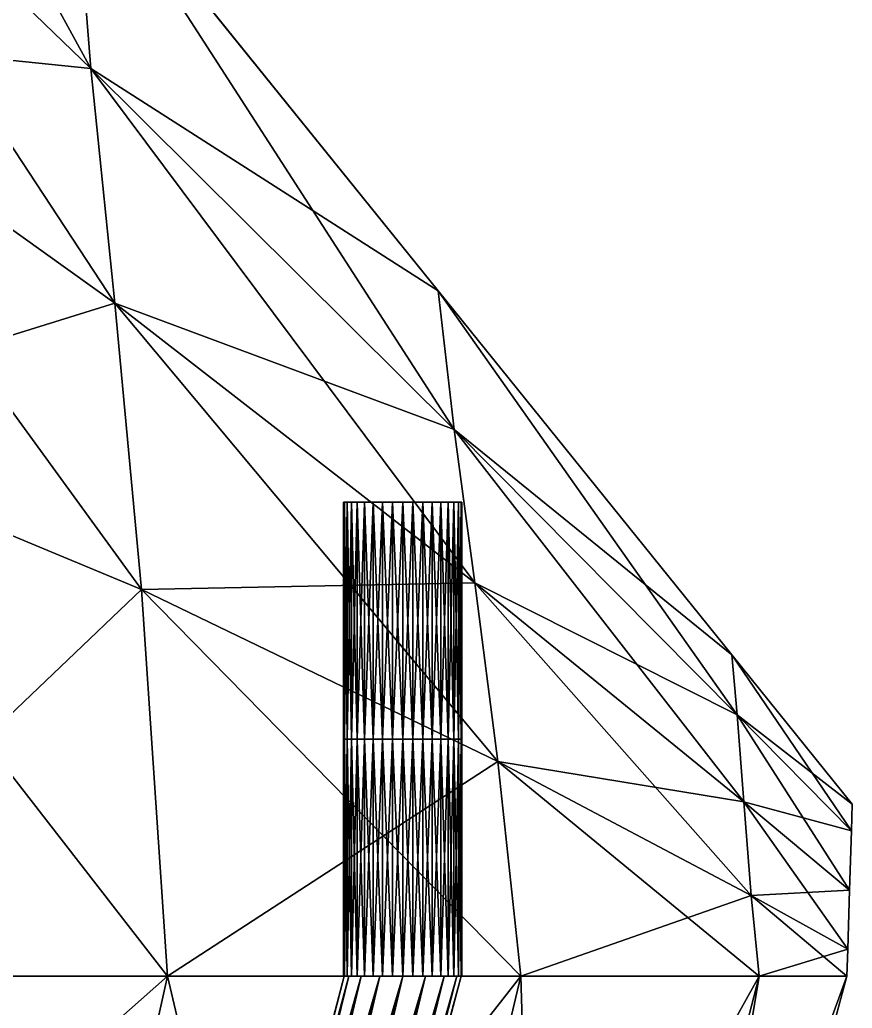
# Model space of a CAD drawing. Header units: metres. Extents: x -1.08 to 1.08, y -0.87 to 1.76.
# Drawn here: x 0.6957 to 0.9768, y -0.0609 to 0.2729 of the extents above; entities that cross this region are included whole.
import ezdxf

# ---------------------------------------------------------------- set-up
doc = ezdxf.new("R2010")
doc.units = ezdxf.units.M

msp = doc.modelspace()

# ---------------------------------------------------------------- linework, layer by layer
at = {"layer": 'Body'}
for points in [[(0.71971, 0.25638, -0.19211), (0.6, 0.475, -0.2), (0.6, 0.37188, -0.2)], [(0.71971, 0.25638, -0.19211), (0.71351, 0.33432, -0.19211), (0.6, 0.475, -0.2)], [(0.83696, 0.18134, -0.02938), (0.6, 0.475, -0.1), (0.83696, 0.18134, -0.17063)], [(0.6, 0.475, -0.05234), (0.83696, 0.18134, -0.02938), (0.71351, 0.33432, -0.00789)], [(0.6, 0.475, -0.05234), (0.6, 0.475, -0.1), (0.83696, 0.18134, -0.02938)], [(0.6, 0.475, -0.1), (0.6, 0.475, -0.14766), (0.83696, 0.18134, -0.17063)], [(0.6, 0.475, -0.14766), (0.71351, 0.33432, -0.19211), (0.83696, 0.18134, -0.17063)], [(0.72781, 0.17718, -0.19211), (0.6, 0.37188, -0.2), (0.6, 0.26875, -0.2)], [(0.72781, 0.17718, -0.19211), (0.71971, 0.25638, -0.19211), (0.6, 0.37188, -0.2)], [(0.6, 0.26875, 0), (0.6, 0.37188, 0), (0.71971, 0.25638, -0.00789)], [(0.6, 0.37188, 0), (0.71351, 0.33432, -0.00789), (0.71971, 0.25638, -0.00789)], [(0.84237, 0.13456, -0.17063), (0.71351, 0.33432, -0.19211), (0.71971, 0.25638, -0.19211)], [(0.84237, 0.13456, -0.17063), (0.83696, 0.18134, -0.17063), (0.71351, 0.33432, -0.19211)], [(0.71971, 0.25638, -0.00789), (0.71351, 0.33432, -0.00789), (0.83696, 0.18134, -0.02938)], [(0.73678, 0.08048, -0.19211), (0.6, 0.26875, -0.2), (0.6, 0.1375, -0.2)], [(0.73678, 0.08048, -0.19211), (0.72781, 0.17718, -0.19211), (0.6, 0.26875, -0.2)], [(0.6, 0.1375, 0), (0.6, 0.26875, 0), (0.72781, 0.17718, -0.00789)], [(0.6, 0.26875, 0), (0.71971, 0.25638, -0.00789), (0.72781, 0.17718, -0.00789)], [(0.84935, 0.08273, -0.17063), (0.71971, 0.25638, -0.19211), (0.72781, 0.17718, -0.19211)], [(0.84935, 0.08273, -0.17063), (0.84237, 0.13456, -0.17063), (0.71971, 0.25638, -0.19211)], [(0.72781, 0.17718, -0.00789), (0.71971, 0.25638, -0.00789), (0.84237, 0.13456, -0.02938)], [(0.71971, 0.25638, -0.00789), (0.83696, 0.18134, -0.02938), (0.84237, 0.13456, -0.02938)], [(0.93797, 0.03817, -0.13883), (0.83696, 0.18134, -0.17063), (0.84237, 0.13456, -0.17063)], [(0.93797, 0.03817, -0.13883), (0.93612, 0.05844, -0.13883), (0.83696, 0.18134, -0.17063)], [(0.84237, 0.13456, -0.02938), (0.83696, 0.18134, -0.02938), (0.93612, 0.05844, -0.06117)], [(0.83696, 0.18134, -0.02938), (0.83696, 0.18134, -0.17063), (0.93612, 0.05844, -0.06117)], [(0.83696, 0.18134, -0.17063), (0.93612, 0.05844, -0.13883), (0.93612, 0.05844, -0.06117)], [(0.6, 0.1375, 0), (0.72781, 0.17718, -0.00789), (0.73678, 0.08048, -0.00789)], [(0.8571, 0.02238, -0.17063), (0.72781, 0.17718, -0.19211), (0.73678, 0.08048, -0.19211)], [(0.8571, 0.02238, -0.17063), (0.84935, 0.08273, -0.17063), (0.72781, 0.17718, -0.19211)], [(0.73678, 0.08048, -0.00789), (0.72781, 0.17718, -0.00789), (0.84935, 0.08273, -0.02938)], [(0.72781, 0.17718, -0.00789), (0.84237, 0.13456, -0.02938), (0.84935, 0.08273, -0.02938)], [(0.74561, -0.05, -0.19211), (0.6, 0.1375, -0.2), (0.6, -0.05, -0.2)], [(0.74561, -0.05, -0.19211), (0.73678, 0.08048, -0.19211), (0.6, 0.1375, -0.2)], [(0.6, -0.05, 0), (0.6, 0.1375, 0), (0.73678, 0.08048, -0.00789)], [(0.94018, 0.00886, -0.13883), (0.84237, 0.13456, -0.17063), (0.84935, 0.08273, -0.17063)], [(0.94018, 0.00886, -0.13883), (0.93797, 0.03817, -0.13883), (0.84237, 0.13456, -0.17063)], [(0.84935, 0.08273, -0.02938), (0.84237, 0.13456, -0.02938), (0.93797, 0.03817, -0.06117)], [(0.84237, 0.13456, -0.02938), (0.93612, 0.05844, -0.06117), (0.93797, 0.03817, -0.06117)], [(0.6, -0.05, 0), (0.73678, 0.08048, -0.00789), (0.74561, -0.05, -0.00789)], [(0.73678, 0.08048, -0.00789), (0.84935, 0.08273, -0.02938), (0.8571, 0.02238, -0.02938)], [(0.86484, -0.05, -0.17063), (0.73678, 0.08048, -0.19211), (0.74561, -0.05, -0.19211)], [(0.86484, -0.05, -0.17063), (0.8571, 0.02238, -0.17063), (0.73678, 0.08048, -0.19211)], [(0.74561, -0.05, -0.00789), (0.73678, 0.08048, -0.00789), (0.8571, 0.02238, -0.02938)], [(0.94269, -0.02276, -0.13883), (0.84935, 0.08273, -0.17063), (0.8571, 0.02238, -0.17063)], [(0.94269, -0.02276, -0.13883), (0.94018, 0.00886, -0.13883), (0.84935, 0.08273, -0.17063)], [(0.8571, 0.02238, -0.02938), (0.84935, 0.08273, -0.02938), (0.94018, 0.00886, -0.06117)], [(0.84935, 0.08273, -0.02938), (0.93797, 0.03817, -0.06117), (0.94018, 0.00886, -0.06117)], [(0.9765, -0.00102, -0.1), (0.93612, 0.05844, -0.13883), (0.93797, 0.03817, -0.13883)], [(0.9765, -0.00102, -0.1), (0.97678, 0.00806, -0.1), (0.93612, 0.05844, -0.13883)], [(0.93797, 0.03817, -0.06117), (0.93612, 0.05844, -0.06117), (0.97678, 0.00806, -0.1)], [(0.97678, 0.00806, -0.1), (0.93612, 0.05844, -0.06117), (0.93612, 0.05844, -0.13883)], [(0.97589, -0.02097, -0.1), (0.93797, 0.03817, -0.13883), (0.94018, 0.00886, -0.13883)], [(0.97589, -0.02097, -0.1), (0.9765, -0.00102, -0.1), (0.93797, 0.03817, -0.13883)], [(0.94018, 0.00886, -0.06117), (0.93797, 0.03817, -0.06117), (0.9765, -0.00102, -0.1)], [(0.93797, 0.03817, -0.06117), (0.97678, 0.00806, -0.1), (0.9765, -0.00102, -0.1)], [(0.74561, -0.05, -0.00789), (0.8571, 0.02238, -0.02938), (0.86484, -0.05, -0.02938)], [(0.94541, -0.05, -0.13883), (0.8571, 0.02238, -0.17063), (0.86484, -0.05, -0.17063)], [(0.94541, -0.05, -0.13883), (0.94269, -0.02276, -0.13883), (0.8571, 0.02238, -0.17063)], [(0.86484, -0.05, -0.02938), (0.8571, 0.02238, -0.02938), (0.94269, -0.02276, -0.06117)], [(0.8571, 0.02238, -0.02938), (0.94018, 0.00886, -0.06117), (0.94269, -0.02276, -0.06117)], [(0.97528, -0.04093, -0.1), (0.94018, 0.00886, -0.13883), (0.94269, -0.02276, -0.13883)], [(0.97528, -0.04093, -0.1), (0.97589, -0.02097, -0.1), (0.94018, 0.00886, -0.13883)], [(0.94269, -0.02276, -0.06117), (0.94018, 0.00886, -0.06117), (0.97589, -0.02097, -0.1)], [(0.94018, 0.00886, -0.06117), (0.9765, -0.00102, -0.1), (0.97589, -0.02097, -0.1)], [(0.86484, -0.05, -0.02938), (0.94269, -0.02276, -0.06117), (0.94541, -0.05, -0.06117)], [(0.94269, -0.02276, -0.06117), (0.97589, -0.02097, -0.1), (0.97528, -0.04093, -0.1)], [(0.975, -0.05, -0.1), (0.94269, -0.02276, -0.13883), (0.94541, -0.05, -0.13883)], [(0.975, -0.05, -0.1), (0.97528, -0.04093, -0.1), (0.94269, -0.02276, -0.13883)], [(0.94541, -0.05, -0.06117), (0.94269, -0.02276, -0.06117), (0.97528, -0.04093, -0.1)], [(0.94541, -0.05, -0.06117), (0.97528, -0.04093, -0.1), (0.975, -0.05, -0.1)], [(0.69828, -0.26285, -0.19211), (0.6, -0.05, -0.2), (0.55898, -0.21523, -0.2)], [(0.55898, -0.21523, 0), (0.74561, -0.05, -0.00789), (0.69828, -0.26285, -0.00789)], [(0.55898, -0.21523, 0), (0.6, -0.05, 0), (0.74561, -0.05, -0.00789)], [(0.69828, -0.26285, -0.19211), (0.74561, -0.05, -0.19211), (0.6, -0.05, -0.2)], [(0.80494, -0.30238, -0.17063), (0.74561, -0.05, -0.19211), (0.69828, -0.26285, -0.19211)], [(0.69828, -0.26285, -0.00789), (0.86484, -0.05, -0.02938), (0.80494, -0.30238, -0.02938)], [(0.69828, -0.26285, -0.00789), (0.74561, -0.05, -0.00789), (0.86484, -0.05, -0.02938)], [(0.80494, -0.30238, -0.17063), (0.86484, -0.05, -0.17063), (0.74561, -0.05, -0.19211)], [(0.8732, -0.32937, -0.13883), (0.86484, -0.05, -0.17063), (0.80494, -0.30238, -0.17063)], [(0.80494, -0.30238, -0.02938), (0.94541, -0.05, -0.06117), (0.8732, -0.32937, -0.06117)], [(0.80494, -0.30238, -0.02938), (0.86484, -0.05, -0.02938), (0.94541, -0.05, -0.06117)], [(0.8732, -0.32937, -0.13883), (0.94541, -0.05, -0.13883), (0.86484, -0.05, -0.17063)], [(0.89723, -0.33936, -0.1), (0.94541, -0.05, -0.13883), (0.8732, -0.32937, -0.13883)], [(0.8732, -0.32937, -0.06117), (0.975, -0.05, -0.1), (0.89723, -0.33936, -0.1)], [(0.8732, -0.32937, -0.06117), (0.94541, -0.05, -0.06117), (0.975, -0.05, -0.1)], [(0.89723, -0.33936, -0.1), (0.975, -0.05, -0.1), (0.94541, -0.05, -0.13883)]]:
    msp.add_3dface(points, dxfattribs=at)
at = {"layer": 'Cylinder 2'}
for points in [[(0.805, 0.03, -0.021), (0.8053, 0.11, -0.02031), (0.8053, 0.03, -0.02031)], [(0.805, 0.03, -0.021), (0.805, 0.11, -0.021), (0.8053, 0.11, -0.02031)], [(0.805, 0.11, -0.021), (0.8053, 0.11, -0.02031), (0.8053, 0.11, -0.02031)], [(0.805, 0.11, -0.021), (0.805, 0.11, -0.021), (0.8053, 0.11, -0.02031)], [(0.805, 0.11, -0.021), (0.825, 0.11, -0.021), (0.8053, 0.11, -0.02031)], [(0.805, 0.11, -0.021), (0.825, 0.11, -0.021), (0.825, 0.11, -0.021)], [(0.8053, 0.03, -0.02169), (0.805, 0.11, -0.021), (0.805, 0.03, -0.021)], [(0.8053, 0.03, -0.02169), (0.8053, 0.11, -0.02169), (0.805, 0.11, -0.021)], [(0.8053, 0.11, -0.02169), (0.805, 0.11, -0.021), (0.805, 0.11, -0.021)], [(0.8053, 0.11, -0.02169), (0.8053, 0.11, -0.02169), (0.805, 0.11, -0.021)], [(0.8053, 0.11, -0.02169), (0.825, 0.11, -0.021), (0.805, 0.11, -0.021)], [(0.8053, 0.03, -0.02031), (0.80621, 0.11, -0.01963), (0.80621, 0.03, -0.01963)], [(0.8053, 0.03, -0.02031), (0.8053, 0.11, -0.02031), (0.80621, 0.11, -0.01963)], [(0.8053, 0.11, -0.02031), (0.80621, 0.11, -0.01963), (0.80621, 0.11, -0.01963)], [(0.8053, 0.11, -0.02031), (0.8053, 0.11, -0.02031), (0.80621, 0.11, -0.01963)], [(0.8053, 0.11, -0.02031), (0.825, 0.11, -0.021), (0.80621, 0.11, -0.01963)], [(0.8053, 0.11, -0.02031), (0.825, 0.11, -0.021), (0.825, 0.11, -0.021)], [(0.8053, 0.11, -0.02169), (0.825, 0.11, -0.021), (0.825, 0.11, -0.021)], [(0.80621, 0.03, -0.02237), (0.8053, 0.11, -0.02169), (0.8053, 0.03, -0.02169)], [(0.80621, 0.03, -0.02237), (0.80621, 0.11, -0.02237), (0.8053, 0.11, -0.02169)], [(0.80621, 0.11, -0.02237), (0.8053, 0.11, -0.02169), (0.8053, 0.11, -0.02169)], [(0.80621, 0.11, -0.02237), (0.80621, 0.11, -0.02237), (0.8053, 0.11, -0.02169)], [(0.80621, 0.11, -0.02237), (0.825, 0.11, -0.021), (0.8053, 0.11, -0.02169)], [(0.80621, 0.03, -0.01963), (0.80768, 0.11, -0.019), (0.80768, 0.03, -0.019)], [(0.80621, 0.03, -0.01963), (0.80621, 0.11, -0.01963), (0.80768, 0.11, -0.019)], [(0.80621, 0.11, -0.01963), (0.80768, 0.11, -0.019), (0.80768, 0.11, -0.019)], [(0.80621, 0.11, -0.01963), (0.80621, 0.11, -0.01963), (0.80768, 0.11, -0.019)], [(0.80621, 0.11, -0.01963), (0.825, 0.11, -0.021), (0.80768, 0.11, -0.019)], [(0.80621, 0.11, -0.01963), (0.825, 0.11, -0.021), (0.825, 0.11, -0.021)], [(0.80621, 0.11, -0.02237), (0.825, 0.11, -0.021), (0.825, 0.11, -0.021)], [(0.80768, 0.03, -0.023), (0.80621, 0.11, -0.02237), (0.80621, 0.03, -0.02237)], [(0.80768, 0.03, -0.023), (0.80768, 0.11, -0.023), (0.80621, 0.11, -0.02237)], [(0.80768, 0.11, -0.023), (0.80621, 0.11, -0.02237), (0.80621, 0.11, -0.02237)], [(0.80768, 0.11, -0.023), (0.80768, 0.11, -0.023), (0.80621, 0.11, -0.02237)], [(0.80768, 0.11, -0.023), (0.825, 0.11, -0.021), (0.80621, 0.11, -0.02237)], [(0.80768, 0.03, -0.019), (0.80968, 0.11, -0.01843), (0.80968, 0.03, -0.01843)], [(0.80768, 0.03, -0.019), (0.80768, 0.11, -0.019), (0.80968, 0.11, -0.01843)], [(0.80768, 0.11, -0.019), (0.80968, 0.11, -0.01843), (0.80968, 0.11, -0.01843)], [(0.80768, 0.11, -0.019), (0.80768, 0.11, -0.019), (0.80968, 0.11, -0.01843)], [(0.80768, 0.11, -0.019), (0.825, 0.11, -0.021), (0.80968, 0.11, -0.01843)], [(0.80768, 0.11, -0.019), (0.825, 0.11, -0.021), (0.825, 0.11, -0.021)], [(0.80768, 0.11, -0.023), (0.825, 0.11, -0.021), (0.825, 0.11, -0.021)], [(0.80968, 0.03, -0.02357), (0.80768, 0.11, -0.023), (0.80768, 0.03, -0.023)], [(0.80968, 0.03, -0.02357), (0.80968, 0.11, -0.02357), (0.80768, 0.11, -0.023)], [(0.80968, 0.11, -0.02357), (0.80768, 0.11, -0.023), (0.80768, 0.11, -0.023)], [(0.80968, 0.11, -0.02357), (0.80968, 0.11, -0.02357), (0.80768, 0.11, -0.023)], [(0.80968, 0.11, -0.02357), (0.825, 0.11, -0.021), (0.80768, 0.11, -0.023)], [(0.80968, 0.03, -0.01843), (0.81214, 0.11, -0.01794), (0.81214, 0.03, -0.01794)], [(0.80968, 0.03, -0.01843), (0.80968, 0.11, -0.01843), (0.81214, 0.11, -0.01794)], [(0.80968, 0.11, -0.01843), (0.81214, 0.11, -0.01794), (0.81214, 0.11, -0.01794)], [(0.80968, 0.11, -0.01843), (0.80968, 0.11, -0.01843), (0.81214, 0.11, -0.01794)], [(0.80968, 0.11, -0.01843), (0.825, 0.11, -0.021), (0.81214, 0.11, -0.01794)], [(0.80968, 0.11, -0.01843), (0.825, 0.11, -0.021), (0.825, 0.11, -0.021)], [(0.80968, 0.11, -0.02357), (0.825, 0.11, -0.021), (0.825, 0.11, -0.021)], [(0.81214, 0.03, -0.02406), (0.80968, 0.11, -0.02357), (0.80968, 0.03, -0.02357)], [(0.81214, 0.03, -0.02406), (0.81214, 0.11, -0.02406), (0.80968, 0.11, -0.02357)], [(0.81214, 0.11, -0.02406), (0.80968, 0.11, -0.02357), (0.80968, 0.11, -0.02357)], [(0.81214, 0.11, -0.02406), (0.81214, 0.11, -0.02406), (0.80968, 0.11, -0.02357)], [(0.81214, 0.11, -0.02406), (0.825, 0.11, -0.021), (0.80968, 0.11, -0.02357)], [(0.81214, 0.03, -0.01794), (0.815, 0.11, -0.01754), (0.815, 0.03, -0.01754)], [(0.81214, 0.03, -0.01794), (0.81214, 0.11, -0.01794), (0.815, 0.11, -0.01754)], [(0.81214, 0.11, -0.01794), (0.815, 0.11, -0.01754), (0.815, 0.11, -0.01754)], [(0.81214, 0.11, -0.01794), (0.81214, 0.11, -0.01794), (0.815, 0.11, -0.01754)], [(0.81214, 0.11, -0.01794), (0.825, 0.11, -0.021), (0.815, 0.11, -0.01754)], [(0.81214, 0.11, -0.01794), (0.825, 0.11, -0.021), (0.825, 0.11, -0.021)], [(0.81214, 0.11, -0.02406), (0.825, 0.11, -0.021), (0.825, 0.11, -0.021)], [(0.815, 0.03, -0.02446), (0.81214, 0.11, -0.02406), (0.81214, 0.03, -0.02406)], [(0.815, 0.03, -0.02446), (0.815, 0.11, -0.02446), (0.81214, 0.11, -0.02406)], [(0.815, 0.11, -0.02446), (0.81214, 0.11, -0.02406), (0.81214, 0.11, -0.02406)], [(0.815, 0.11, -0.02446), (0.815, 0.11, -0.02446), (0.81214, 0.11, -0.02406)], [(0.815, 0.11, -0.02446), (0.825, 0.11, -0.021), (0.81214, 0.11, -0.02406)], [(0.815, 0.03, -0.01754), (0.81816, 0.11, -0.01724), (0.81816, 0.03, -0.01724)], [(0.815, 0.03, -0.01754), (0.815, 0.11, -0.01754), (0.81816, 0.11, -0.01724)], [(0.815, 0.11, -0.01754), (0.81816, 0.11, -0.01724), (0.81816, 0.11, -0.01724)], [(0.815, 0.11, -0.01754), (0.815, 0.11, -0.01754), (0.81816, 0.11, -0.01724)], [(0.815, 0.11, -0.01754), (0.825, 0.11, -0.021), (0.81816, 0.11, -0.01724)], [(0.815, 0.11, -0.01754), (0.825, 0.11, -0.021), (0.825, 0.11, -0.021)], [(0.815, 0.11, -0.02446), (0.825, 0.11, -0.021), (0.825, 0.11, -0.021)], [(0.81816, 0.03, -0.02476), (0.815, 0.11, -0.02446), (0.815, 0.03, -0.02446)], [(0.81816, 0.03, -0.02476), (0.81816, 0.11, -0.02476), (0.815, 0.11, -0.02446)], [(0.81816, 0.11, -0.02476), (0.815, 0.11, -0.02446), (0.815, 0.11, -0.02446)], [(0.81816, 0.11, -0.02476), (0.81816, 0.11, -0.02476), (0.815, 0.11, -0.02446)], [(0.81816, 0.11, -0.02476), (0.825, 0.11, -0.021), (0.815, 0.11, -0.02446)], [(0.81816, 0.03, -0.01724), (0.82153, 0.11, -0.01706), (0.82153, 0.03, -0.01706)], [(0.81816, 0.03, -0.01724), (0.81816, 0.11, -0.01724), (0.82153, 0.11, -0.01706)], [(0.81816, 0.11, -0.01724), (0.82153, 0.11, -0.01706), (0.82153, 0.11, -0.01706)], [(0.81816, 0.11, -0.01724), (0.81816, 0.11, -0.01724), (0.82153, 0.11, -0.01706)], [(0.81816, 0.11, -0.01724), (0.825, 0.11, -0.021), (0.82153, 0.11, -0.01706)], [(0.81816, 0.11, -0.01724), (0.825, 0.11, -0.021), (0.825, 0.11, -0.021)], [(0.81816, 0.11, -0.02476), (0.825, 0.11, -0.021), (0.825, 0.11, -0.021)], [(0.82153, 0.03, -0.02494), (0.81816, 0.11, -0.02476), (0.81816, 0.03, -0.02476)], [(0.82153, 0.03, -0.02494), (0.82153, 0.11, -0.02494), (0.81816, 0.11, -0.02476)], [(0.82153, 0.11, -0.02494), (0.81816, 0.11, -0.02476), (0.81816, 0.11, -0.02476)], [(0.82153, 0.11, -0.02494), (0.82153, 0.11, -0.02494), (0.81816, 0.11, -0.02476)], [(0.82153, 0.11, -0.02494), (0.825, 0.11, -0.021), (0.81816, 0.11, -0.02476)], [(0.82153, 0.03, -0.01706), (0.825, 0.11, -0.017), (0.825, 0.03, -0.017)], [(0.82153, 0.03, -0.01706), (0.82153, 0.11, -0.01706), (0.825, 0.11, -0.017)], [(0.82153, 0.11, -0.01706), (0.825, 0.11, -0.017), (0.825, 0.11, -0.017)], [(0.82153, 0.11, -0.01706), (0.82153, 0.11, -0.01706), (0.825, 0.11, -0.017)], [(0.82153, 0.11, -0.01706), (0.825, 0.11, -0.021), (0.825, 0.11, -0.017)], [(0.82153, 0.11, -0.01706), (0.825, 0.11, -0.021), (0.825, 0.11, -0.021)], [(0.82153, 0.11, -0.02494), (0.825, 0.11, -0.021), (0.825, 0.11, -0.021)], [(0.825, 0.03, -0.025), (0.82153, 0.11, -0.02494), (0.82153, 0.03, -0.02494)], [(0.825, 0.03, -0.025), (0.825, 0.11, -0.025), (0.82153, 0.11, -0.02494)], [(0.825, 0.11, -0.025), (0.82153, 0.11, -0.02494), (0.82153, 0.11, -0.02494)], [(0.825, 0.11, -0.025), (0.825, 0.11, -0.025), (0.82153, 0.11, -0.02494)], [(0.825, 0.11, -0.025), (0.825, 0.11, -0.021), (0.82153, 0.11, -0.02494)], [(0.825, 0.11, -0.025), (0.825, 0.11, -0.021), (0.825, 0.11, -0.021)], [(0.82847, 0.03, -0.02494), (0.825, 0.11, -0.025), (0.825, 0.03, -0.025)], [(0.82847, 0.03, -0.02494), (0.82847, 0.11, -0.02494), (0.825, 0.11, -0.025)], [(0.82847, 0.11, -0.02494), (0.825, 0.11, -0.025), (0.825, 0.11, -0.025)], [(0.82847, 0.11, -0.02494), (0.82847, 0.11, -0.02494), (0.825, 0.11, -0.025)], [(0.82847, 0.11, -0.02494), (0.825, 0.11, -0.021), (0.825, 0.11, -0.025)], [(0.82847, 0.11, -0.02494), (0.825, 0.11, -0.021), (0.825, 0.11, -0.021)], [(0.83184, 0.11, -0.02476), (0.825, 0.11, -0.021), (0.82847, 0.11, -0.02494)], [(0.83184, 0.11, -0.02476), (0.825, 0.11, -0.021), (0.825, 0.11, -0.021)], [(0.835, 0.11, -0.02446), (0.825, 0.11, -0.021), (0.83184, 0.11, -0.02476)], [(0.835, 0.11, -0.02446), (0.825, 0.11, -0.021), (0.825, 0.11, -0.021)], [(0.83786, 0.11, -0.02406), (0.825, 0.11, -0.021), (0.835, 0.11, -0.02446)], [(0.83786, 0.11, -0.02406), (0.825, 0.11, -0.021), (0.825, 0.11, -0.021)], [(0.84032, 0.11, -0.02357), (0.825, 0.11, -0.021), (0.83786, 0.11, -0.02406)], [(0.84032, 0.11, -0.02357), (0.825, 0.11, -0.021), (0.825, 0.11, -0.021)], [(0.84232, 0.11, -0.023), (0.825, 0.11, -0.021), (0.84032, 0.11, -0.02357)], [(0.84232, 0.11, -0.023), (0.825, 0.11, -0.021), (0.825, 0.11, -0.021)], [(0.84379, 0.11, -0.02237), (0.825, 0.11, -0.021), (0.84232, 0.11, -0.023)], [(0.84379, 0.11, -0.02237), (0.825, 0.11, -0.021), (0.825, 0.11, -0.021)], [(0.8447, 0.11, -0.02169), (0.825, 0.11, -0.021), (0.84379, 0.11, -0.02237)], [(0.8447, 0.11, -0.02169), (0.825, 0.11, -0.021), (0.825, 0.11, -0.021)], [(0.845, 0.11, -0.021), (0.825, 0.11, -0.021), (0.8447, 0.11, -0.02169)], [(0.845, 0.11, -0.021), (0.825, 0.11, -0.021), (0.825, 0.11, -0.021)], [(0.8447, 0.11, -0.02031), (0.825, 0.11, -0.021), (0.845, 0.11, -0.021)], [(0.8447, 0.11, -0.02031), (0.825, 0.11, -0.021), (0.825, 0.11, -0.021)], [(0.84379, 0.11, -0.01963), (0.825, 0.11, -0.021), (0.8447, 0.11, -0.02031)], [(0.84379, 0.11, -0.01963), (0.825, 0.11, -0.021), (0.825, 0.11, -0.021)], [(0.84232, 0.11, -0.019), (0.825, 0.11, -0.021), (0.84379, 0.11, -0.01963)], [(0.84232, 0.11, -0.019), (0.825, 0.11, -0.021), (0.825, 0.11, -0.021)], [(0.84032, 0.11, -0.01843), (0.825, 0.11, -0.021), (0.84232, 0.11, -0.019)], [(0.84032, 0.11, -0.01843), (0.825, 0.11, -0.021), (0.825, 0.11, -0.021)], [(0.83786, 0.11, -0.01794), (0.825, 0.11, -0.021), (0.84032, 0.11, -0.01843)], [(0.83786, 0.11, -0.01794), (0.825, 0.11, -0.021), (0.825, 0.11, -0.021)], [(0.835, 0.11, -0.01754), (0.825, 0.11, -0.021), (0.83786, 0.11, -0.01794)], [(0.835, 0.11, -0.01754), (0.825, 0.11, -0.021), (0.825, 0.11, -0.021)], [(0.83184, 0.11, -0.01724), (0.825, 0.11, -0.021), (0.835, 0.11, -0.01754)], [(0.83184, 0.11, -0.01724), (0.825, 0.11, -0.021), (0.825, 0.11, -0.021)], [(0.82847, 0.11, -0.01706), (0.825, 0.11, -0.021), (0.83184, 0.11, -0.01724)], [(0.82847, 0.11, -0.01706), (0.825, 0.11, -0.021), (0.825, 0.11, -0.021)], [(0.825, 0.03, -0.017), (0.82847, 0.11, -0.01706), (0.82847, 0.03, -0.01706)], [(0.825, 0.03, -0.017), (0.825, 0.11, -0.017), (0.82847, 0.11, -0.01706)], [(0.825, 0.11, -0.017), (0.82847, 0.11, -0.01706), (0.82847, 0.11, -0.01706)], [(0.825, 0.11, -0.017), (0.825, 0.11, -0.017), (0.82847, 0.11, -0.01706)], [(0.825, 0.11, -0.017), (0.825, 0.11, -0.021), (0.82847, 0.11, -0.01706)], [(0.825, 0.11, -0.017), (0.825, 0.11, -0.021), (0.825, 0.11, -0.021)], [(0.83184, 0.03, -0.02476), (0.82847, 0.11, -0.02494), (0.82847, 0.03, -0.02494)], [(0.83184, 0.03, -0.02476), (0.83184, 0.11, -0.02476), (0.82847, 0.11, -0.02494)], [(0.83184, 0.11, -0.02476), (0.82847, 0.11, -0.02494), (0.82847, 0.11, -0.02494)], [(0.83184, 0.11, -0.02476), (0.83184, 0.11, -0.02476), (0.82847, 0.11, -0.02494)], [(0.82847, 0.03, -0.01706), (0.83184, 0.11, -0.01724), (0.83184, 0.03, -0.01724)], [(0.82847, 0.03, -0.01706), (0.82847, 0.11, -0.01706), (0.83184, 0.11, -0.01724)], [(0.82847, 0.11, -0.01706), (0.83184, 0.11, -0.01724), (0.83184, 0.11, -0.01724)], [(0.82847, 0.11, -0.01706), (0.82847, 0.11, -0.01706), (0.83184, 0.11, -0.01724)], [(0.835, 0.03, -0.02446), (0.83184, 0.11, -0.02476), (0.83184, 0.03, -0.02476)], [(0.835, 0.03, -0.02446), (0.835, 0.11, -0.02446), (0.83184, 0.11, -0.02476)], [(0.835, 0.11, -0.02446), (0.83184, 0.11, -0.02476), (0.83184, 0.11, -0.02476)], [(0.835, 0.11, -0.02446), (0.835, 0.11, -0.02446), (0.83184, 0.11, -0.02476)], [(0.83184, 0.03, -0.01724), (0.835, 0.11, -0.01754), (0.835, 0.03, -0.01754)], [(0.83184, 0.03, -0.01724), (0.83184, 0.11, -0.01724), (0.835, 0.11, -0.01754)], [(0.83184, 0.11, -0.01724), (0.835, 0.11, -0.01754), (0.835, 0.11, -0.01754)], [(0.83184, 0.11, -0.01724), (0.83184, 0.11, -0.01724), (0.835, 0.11, -0.01754)], [(0.83786, 0.03, -0.02406), (0.835, 0.11, -0.02446), (0.835, 0.03, -0.02446)], [(0.83786, 0.03, -0.02406), (0.83786, 0.11, -0.02406), (0.835, 0.11, -0.02446)], [(0.83786, 0.11, -0.02406), (0.835, 0.11, -0.02446), (0.835, 0.11, -0.02446)], [(0.83786, 0.11, -0.02406), (0.83786, 0.11, -0.02406), (0.835, 0.11, -0.02446)], [(0.835, 0.03, -0.01754), (0.83786, 0.11, -0.01794), (0.83786, 0.03, -0.01794)], [(0.835, 0.03, -0.01754), (0.835, 0.11, -0.01754), (0.83786, 0.11, -0.01794)], [(0.835, 0.11, -0.01754), (0.83786, 0.11, -0.01794), (0.83786, 0.11, -0.01794)], [(0.835, 0.11, -0.01754), (0.835, 0.11, -0.01754), (0.83786, 0.11, -0.01794)], [(0.84032, 0.03, -0.02357), (0.83786, 0.11, -0.02406), (0.83786, 0.03, -0.02406)], [(0.84032, 0.03, -0.02357), (0.84032, 0.11, -0.02357), (0.83786, 0.11, -0.02406)], [(0.84032, 0.11, -0.02357), (0.83786, 0.11, -0.02406), (0.83786, 0.11, -0.02406)], [(0.84032, 0.11, -0.02357), (0.84032, 0.11, -0.02357), (0.83786, 0.11, -0.02406)], [(0.83786, 0.03, -0.01794), (0.84032, 0.11, -0.01843), (0.84032, 0.03, -0.01843)], [(0.83786, 0.03, -0.01794), (0.83786, 0.11, -0.01794), (0.84032, 0.11, -0.01843)], [(0.83786, 0.11, -0.01794), (0.84032, 0.11, -0.01843), (0.84032, 0.11, -0.01843)], [(0.83786, 0.11, -0.01794), (0.83786, 0.11, -0.01794), (0.84032, 0.11, -0.01843)], [(0.84232, 0.03, -0.023), (0.84032, 0.11, -0.02357), (0.84032, 0.03, -0.02357)], [(0.84232, 0.03, -0.023), (0.84232, 0.11, -0.023), (0.84032, 0.11, -0.02357)], [(0.84232, 0.11, -0.023), (0.84032, 0.11, -0.02357), (0.84032, 0.11, -0.02357)], [(0.84232, 0.11, -0.023), (0.84232, 0.11, -0.023), (0.84032, 0.11, -0.02357)], [(0.84032, 0.03, -0.01843), (0.84232, 0.11, -0.019), (0.84232, 0.03, -0.019)], [(0.84032, 0.03, -0.01843), (0.84032, 0.11, -0.01843), (0.84232, 0.11, -0.019)], [(0.84032, 0.11, -0.01843), (0.84232, 0.11, -0.019), (0.84232, 0.11, -0.019)], [(0.84032, 0.11, -0.01843), (0.84032, 0.11, -0.01843), (0.84232, 0.11, -0.019)], [(0.84379, 0.03, -0.02237), (0.84232, 0.11, -0.023), (0.84232, 0.03, -0.023)], [(0.84379, 0.03, -0.02237), (0.84379, 0.11, -0.02237), (0.84232, 0.11, -0.023)], [(0.84379, 0.11, -0.02237), (0.84232, 0.11, -0.023), (0.84232, 0.11, -0.023)], [(0.84379, 0.11, -0.02237), (0.84379, 0.11, -0.02237), (0.84232, 0.11, -0.023)], [(0.84232, 0.03, -0.019), (0.84379, 0.11, -0.01963), (0.84379, 0.03, -0.01963)], [(0.84232, 0.03, -0.019), (0.84232, 0.11, -0.019), (0.84379, 0.11, -0.01963)], [(0.84232, 0.11, -0.019), (0.84379, 0.11, -0.01963), (0.84379, 0.11, -0.01963)], [(0.84232, 0.11, -0.019), (0.84232, 0.11, -0.019), (0.84379, 0.11, -0.01963)], [(0.8447, 0.03, -0.02169), (0.84379, 0.11, -0.02237), (0.84379, 0.03, -0.02237)], [(0.8447, 0.03, -0.02169), (0.8447, 0.11, -0.02169), (0.84379, 0.11, -0.02237)], [(0.8447, 0.11, -0.02169), (0.84379, 0.11, -0.02237), (0.84379, 0.11, -0.02237)], [(0.8447, 0.11, -0.02169), (0.8447, 0.11, -0.02169), (0.84379, 0.11, -0.02237)], [(0.84379, 0.03, -0.01963), (0.8447, 0.11, -0.02031), (0.8447, 0.03, -0.02031)], [(0.84379, 0.03, -0.01963), (0.84379, 0.11, -0.01963), (0.8447, 0.11, -0.02031)], [(0.84379, 0.11, -0.01963), (0.8447, 0.11, -0.02031), (0.8447, 0.11, -0.02031)], [(0.84379, 0.11, -0.01963), (0.84379, 0.11, -0.01963), (0.8447, 0.11, -0.02031)], [(0.845, 0.03, -0.021), (0.8447, 0.11, -0.02169), (0.8447, 0.03, -0.02169)], [(0.845, 0.03, -0.021), (0.845, 0.11, -0.021), (0.8447, 0.11, -0.02169)], [(0.845, 0.11, -0.021), (0.8447, 0.11, -0.02169), (0.8447, 0.11, -0.02169)], [(0.845, 0.11, -0.021), (0.845, 0.11, -0.021), (0.8447, 0.11, -0.02169)], [(0.8447, 0.03, -0.02031), (0.845, 0.11, -0.021), (0.845, 0.03, -0.021)], [(0.8447, 0.03, -0.02031), (0.8447, 0.11, -0.02031), (0.845, 0.11, -0.021)], [(0.8447, 0.11, -0.02031), (0.845, 0.11, -0.021), (0.845, 0.11, -0.021)], [(0.8447, 0.11, -0.02031), (0.8447, 0.11, -0.02031), (0.845, 0.11, -0.021)], [(0.805, -0.05, -0.021), (0.8053, 0.03, -0.02031), (0.8053, -0.05, -0.02031)], [(0.805, -0.05, -0.021), (0.805, 0.03, -0.021), (0.8053, 0.03, -0.02031)], [(0.8053, -0.05, -0.02169), (0.805, 0.03, -0.021), (0.805, -0.05, -0.021)], [(0.8053, -0.05, -0.02169), (0.8053, 0.03, -0.02169), (0.805, 0.03, -0.021)], [(0.8053, -0.05, -0.02031), (0.80621, 0.03, -0.01963), (0.80621, -0.05, -0.01963)], [(0.8053, -0.05, -0.02031), (0.8053, 0.03, -0.02031), (0.80621, 0.03, -0.01963)], [(0.80621, -0.05, -0.02237), (0.8053, 0.03, -0.02169), (0.8053, -0.05, -0.02169)], [(0.80621, -0.05, -0.02237), (0.80621, 0.03, -0.02237), (0.8053, 0.03, -0.02169)], [(0.80621, -0.05, -0.01963), (0.80768, 0.03, -0.019), (0.80768, -0.05, -0.019)], [(0.80621, -0.05, -0.01963), (0.80621, 0.03, -0.01963), (0.80768, 0.03, -0.019)], [(0.80768, -0.05, -0.023), (0.80621, 0.03, -0.02237), (0.80621, -0.05, -0.02237)], [(0.80768, -0.05, -0.023), (0.80768, 0.03, -0.023), (0.80621, 0.03, -0.02237)], [(0.80768, -0.05, -0.019), (0.80968, 0.03, -0.01843), (0.80968, -0.05, -0.01843)], [(0.80768, -0.05, -0.019), (0.80768, 0.03, -0.019), (0.80968, 0.03, -0.01843)], [(0.80968, -0.05, -0.02357), (0.80768, 0.03, -0.023), (0.80768, -0.05, -0.023)], [(0.80968, -0.05, -0.02357), (0.80968, 0.03, -0.02357), (0.80768, 0.03, -0.023)], [(0.80968, -0.05, -0.01843), (0.81214, 0.03, -0.01794), (0.81214, -0.05, -0.01794)], [(0.80968, -0.05, -0.01843), (0.80968, 0.03, -0.01843), (0.81214, 0.03, -0.01794)], [(0.81214, -0.05, -0.02406), (0.80968, 0.03, -0.02357), (0.80968, -0.05, -0.02357)], [(0.81214, -0.05, -0.02406), (0.81214, 0.03, -0.02406), (0.80968, 0.03, -0.02357)], [(0.81214, -0.05, -0.01794), (0.815, 0.03, -0.01754), (0.815, -0.05, -0.01754)], [(0.81214, -0.05, -0.01794), (0.81214, 0.03, -0.01794), (0.815, 0.03, -0.01754)], [(0.815, -0.05, -0.02446), (0.81214, 0.03, -0.02406), (0.81214, -0.05, -0.02406)], [(0.815, -0.05, -0.02446), (0.815, 0.03, -0.02446), (0.81214, 0.03, -0.02406)], [(0.815, -0.05, -0.01754), (0.81816, 0.03, -0.01724), (0.81816, -0.05, -0.01724)], [(0.815, -0.05, -0.01754), (0.815, 0.03, -0.01754), (0.81816, 0.03, -0.01724)], [(0.81816, -0.05, -0.02476), (0.815, 0.03, -0.02446), (0.815, -0.05, -0.02446)], [(0.81816, -0.05, -0.02476), (0.81816, 0.03, -0.02476), (0.815, 0.03, -0.02446)], [(0.81816, -0.05, -0.01724), (0.82153, 0.03, -0.01706), (0.82153, -0.05, -0.01706)], [(0.81816, -0.05, -0.01724), (0.81816, 0.03, -0.01724), (0.82153, 0.03, -0.01706)], [(0.82153, -0.05, -0.02494), (0.81816, 0.03, -0.02476), (0.81816, -0.05, -0.02476)], [(0.82153, -0.05, -0.02494), (0.82153, 0.03, -0.02494), (0.81816, 0.03, -0.02476)], [(0.82153, -0.05, -0.01706), (0.825, 0.03, -0.017), (0.825, -0.05, -0.017)], [(0.82153, -0.05, -0.01706), (0.82153, 0.03, -0.01706), (0.825, 0.03, -0.017)], [(0.825, -0.05, -0.025), (0.82153, 0.03, -0.02494), (0.82153, -0.05, -0.02494)], [(0.825, -0.05, -0.025), (0.825, 0.03, -0.025), (0.82153, 0.03, -0.02494)], [(0.82847, -0.05, -0.02494), (0.825, 0.03, -0.025), (0.825, -0.05, -0.025)], [(0.82847, -0.05, -0.02494), (0.82847, 0.03, -0.02494), (0.825, 0.03, -0.025)], [(0.825, -0.05, -0.017), (0.82847, 0.03, -0.01706), (0.82847, -0.05, -0.01706)], [(0.825, -0.05, -0.017), (0.825, 0.03, -0.017), (0.82847, 0.03, -0.01706)], [(0.83184, -0.05, -0.02476), (0.82847, 0.03, -0.02494), (0.82847, -0.05, -0.02494)], [(0.83184, -0.05, -0.02476), (0.83184, 0.03, -0.02476), (0.82847, 0.03, -0.02494)], [(0.82847, -0.05, -0.01706), (0.83184, 0.03, -0.01724), (0.83184, -0.05, -0.01724)], [(0.82847, -0.05, -0.01706), (0.82847, 0.03, -0.01706), (0.83184, 0.03, -0.01724)], [(0.835, -0.05, -0.02446), (0.83184, 0.03, -0.02476), (0.83184, -0.05, -0.02476)], [(0.835, -0.05, -0.02446), (0.835, 0.03, -0.02446), (0.83184, 0.03, -0.02476)], [(0.83184, -0.05, -0.01724), (0.835, 0.03, -0.01754), (0.835, -0.05, -0.01754)], [(0.83184, -0.05, -0.01724), (0.83184, 0.03, -0.01724), (0.835, 0.03, -0.01754)], [(0.83786, -0.05, -0.02406), (0.835, 0.03, -0.02446), (0.835, -0.05, -0.02446)], [(0.83786, -0.05, -0.02406), (0.83786, 0.03, -0.02406), (0.835, 0.03, -0.02446)], [(0.835, -0.05, -0.01754), (0.83786, 0.03, -0.01794), (0.83786, -0.05, -0.01794)], [(0.835, -0.05, -0.01754), (0.835, 0.03, -0.01754), (0.83786, 0.03, -0.01794)], [(0.84032, -0.05, -0.02357), (0.83786, 0.03, -0.02406), (0.83786, -0.05, -0.02406)], [(0.84032, -0.05, -0.02357), (0.84032, 0.03, -0.02357), (0.83786, 0.03, -0.02406)], [(0.83786, -0.05, -0.01794), (0.84032, 0.03, -0.01843), (0.84032, -0.05, -0.01843)], [(0.83786, -0.05, -0.01794), (0.83786, 0.03, -0.01794), (0.84032, 0.03, -0.01843)], [(0.84232, -0.05, -0.023), (0.84032, 0.03, -0.02357), (0.84032, -0.05, -0.02357)], [(0.84232, -0.05, -0.023), (0.84232, 0.03, -0.023), (0.84032, 0.03, -0.02357)], [(0.84032, -0.05, -0.01843), (0.84232, 0.03, -0.019), (0.84232, -0.05, -0.019)], [(0.84032, -0.05, -0.01843), (0.84032, 0.03, -0.01843), (0.84232, 0.03, -0.019)], [(0.84379, -0.05, -0.02237), (0.84232, 0.03, -0.023), (0.84232, -0.05, -0.023)], [(0.84379, -0.05, -0.02237), (0.84379, 0.03, -0.02237), (0.84232, 0.03, -0.023)], [(0.84232, -0.05, -0.019), (0.84379, 0.03, -0.01963), (0.84379, -0.05, -0.01963)], [(0.84232, -0.05, -0.019), (0.84232, 0.03, -0.019), (0.84379, 0.03, -0.01963)], [(0.8447, -0.05, -0.02169), (0.84379, 0.03, -0.02237), (0.84379, -0.05, -0.02237)], [(0.8447, -0.05, -0.02169), (0.8447, 0.03, -0.02169), (0.84379, 0.03, -0.02237)], [(0.84379, -0.05, -0.01963), (0.8447, 0.03, -0.02031), (0.8447, -0.05, -0.02031)], [(0.84379, -0.05, -0.01963), (0.84379, 0.03, -0.01963), (0.8447, 0.03, -0.02031)], [(0.845, -0.05, -0.021), (0.8447, 0.03, -0.02169), (0.8447, -0.05, -0.02169)], [(0.845, -0.05, -0.021), (0.845, 0.03, -0.021), (0.8447, 0.03, -0.02169)], [(0.8447, -0.05, -0.02031), (0.845, 0.03, -0.021), (0.845, -0.05, -0.021)], [(0.8447, -0.05, -0.02031), (0.8447, 0.03, -0.02031), (0.845, 0.03, -0.021)], [(0.825, -0.05, -0.021), (0.805, -0.05, -0.021), (0.8053, -0.05, -0.02031)], [(0.805, -0.05, -0.021), (0.8053, -0.05, -0.02031), (0.8053, -0.05, -0.02031)], [(0.805, -0.05, -0.021), (0.805, -0.05, -0.021), (0.8053, -0.05, -0.02031)], [(0.825, -0.05, -0.021), (0.805, -0.05, -0.021), (0.825, -0.05, -0.021)], [(0.825, -0.05, -0.021), (0.8053, -0.05, -0.02169), (0.805, -0.05, -0.021)], [(0.8053, -0.05, -0.02169), (0.805, -0.05, -0.021), (0.805, -0.05, -0.021)], [(0.8053, -0.05, -0.02169), (0.8053, -0.05, -0.02169), (0.805, -0.05, -0.021)], [(0.825, -0.05, -0.021), (0.8053, -0.05, -0.02031), (0.80621, -0.05, -0.01963)], [(0.8053, -0.05, -0.02031), (0.80621, -0.05, -0.01963), (0.80621, -0.05, -0.01963)], [(0.8053, -0.05, -0.02031), (0.8053, -0.05, -0.02031), (0.80621, -0.05, -0.01963)], [(0.825, -0.05, -0.021), (0.8053, -0.05, -0.02031), (0.825, -0.05, -0.021)], [(0.825, -0.05, -0.021), (0.8053, -0.05, -0.02169), (0.825, -0.05, -0.021)], [(0.825, -0.05, -0.021), (0.80621, -0.05, -0.02237), (0.8053, -0.05, -0.02169)], [(0.80621, -0.05, -0.02237), (0.8053, -0.05, -0.02169), (0.8053, -0.05, -0.02169)], [(0.80621, -0.05, -0.02237), (0.80621, -0.05, -0.02237), (0.8053, -0.05, -0.02169)], [(0.825, -0.05, -0.021), (0.80621, -0.05, -0.01963), (0.80768, -0.05, -0.019)], [(0.80621, -0.05, -0.01963), (0.80768, -0.05, -0.019), (0.80768, -0.05, -0.019)], [(0.80621, -0.05, -0.01963), (0.80621, -0.05, -0.01963), (0.80768, -0.05, -0.019)], [(0.825, -0.05, -0.021), (0.80621, -0.05, -0.01963), (0.825, -0.05, -0.021)], [(0.825, -0.05, -0.021), (0.80621, -0.05, -0.02237), (0.825, -0.05, -0.021)], [(0.825, -0.05, -0.021), (0.80768, -0.05, -0.023), (0.80621, -0.05, -0.02237)], [(0.80768, -0.05, -0.023), (0.80621, -0.05, -0.02237), (0.80621, -0.05, -0.02237)], [(0.80768, -0.05, -0.023), (0.80768, -0.05, -0.023), (0.80621, -0.05, -0.02237)], [(0.825, -0.05, -0.021), (0.80768, -0.05, -0.019), (0.80968, -0.05, -0.01843)], [(0.80768, -0.05, -0.019), (0.80968, -0.05, -0.01843), (0.80968, -0.05, -0.01843)], [(0.80768, -0.05, -0.019), (0.80768, -0.05, -0.019), (0.80968, -0.05, -0.01843)], [(0.825, -0.05, -0.021), (0.80768, -0.05, -0.019), (0.825, -0.05, -0.021)], [(0.825, -0.05, -0.021), (0.80768, -0.05, -0.023), (0.825, -0.05, -0.021)], [(0.825, -0.05, -0.021), (0.80968, -0.05, -0.02357), (0.80768, -0.05, -0.023)], [(0.80968, -0.05, -0.02357), (0.80768, -0.05, -0.023), (0.80768, -0.05, -0.023)], [(0.80968, -0.05, -0.02357), (0.80968, -0.05, -0.02357), (0.80768, -0.05, -0.023)], [(0.825, -0.05, -0.021), (0.80968, -0.05, -0.01843), (0.81214, -0.05, -0.01794)], [(0.80968, -0.05, -0.01843), (0.81214, -0.05, -0.01794), (0.81214, -0.05, -0.01794)], [(0.80968, -0.05, -0.01843), (0.80968, -0.05, -0.01843), (0.81214, -0.05, -0.01794)], [(0.825, -0.05, -0.021), (0.80968, -0.05, -0.01843), (0.825, -0.05, -0.021)], [(0.825, -0.05, -0.021), (0.80968, -0.05, -0.02357), (0.825, -0.05, -0.021)], [(0.825, -0.05, -0.021), (0.81214, -0.05, -0.02406), (0.80968, -0.05, -0.02357)], [(0.81214, -0.05, -0.02406), (0.80968, -0.05, -0.02357), (0.80968, -0.05, -0.02357)], [(0.81214, -0.05, -0.02406), (0.81214, -0.05, -0.02406), (0.80968, -0.05, -0.02357)], [(0.825, -0.05, -0.021), (0.81214, -0.05, -0.01794), (0.815, -0.05, -0.01754)], [(0.81214, -0.05, -0.01794), (0.815, -0.05, -0.01754), (0.815, -0.05, -0.01754)], [(0.81214, -0.05, -0.01794), (0.81214, -0.05, -0.01794), (0.815, -0.05, -0.01754)], [(0.825, -0.05, -0.021), (0.81214, -0.05, -0.01794), (0.825, -0.05, -0.021)], [(0.825, -0.05, -0.021), (0.81214, -0.05, -0.02406), (0.825, -0.05, -0.021)], [(0.825, -0.05, -0.021), (0.815, -0.05, -0.02446), (0.81214, -0.05, -0.02406)], [(0.815, -0.05, -0.02446), (0.81214, -0.05, -0.02406), (0.81214, -0.05, -0.02406)], [(0.815, -0.05, -0.02446), (0.815, -0.05, -0.02446), (0.81214, -0.05, -0.02406)], [(0.825, -0.05, -0.021), (0.815, -0.05, -0.01754), (0.81816, -0.05, -0.01724)], [(0.815, -0.05, -0.01754), (0.81816, -0.05, -0.01724), (0.81816, -0.05, -0.01724)], [(0.815, -0.05, -0.01754), (0.815, -0.05, -0.01754), (0.81816, -0.05, -0.01724)], [(0.825, -0.05, -0.021), (0.815, -0.05, -0.01754), (0.825, -0.05, -0.021)], [(0.825, -0.05, -0.021), (0.815, -0.05, -0.02446), (0.825, -0.05, -0.021)], [(0.825, -0.05, -0.021), (0.81816, -0.05, -0.02476), (0.815, -0.05, -0.02446)], [(0.81816, -0.05, -0.02476), (0.815, -0.05, -0.02446), (0.815, -0.05, -0.02446)], [(0.81816, -0.05, -0.02476), (0.81816, -0.05, -0.02476), (0.815, -0.05, -0.02446)], [(0.825, -0.05, -0.021), (0.81816, -0.05, -0.01724), (0.82153, -0.05, -0.01706)], [(0.81816, -0.05, -0.01724), (0.82153, -0.05, -0.01706), (0.82153, -0.05, -0.01706)], [(0.81816, -0.05, -0.01724), (0.81816, -0.05, -0.01724), (0.82153, -0.05, -0.01706)], [(0.825, -0.05, -0.021), (0.81816, -0.05, -0.01724), (0.825, -0.05, -0.021)], [(0.825, -0.05, -0.021), (0.81816, -0.05, -0.02476), (0.825, -0.05, -0.021)], [(0.825, -0.05, -0.021), (0.82153, -0.05, -0.02494), (0.81816, -0.05, -0.02476)], [(0.82153, -0.05, -0.02494), (0.81816, -0.05, -0.02476), (0.81816, -0.05, -0.02476)], [(0.82153, -0.05, -0.02494), (0.82153, -0.05, -0.02494), (0.81816, -0.05, -0.02476)], [(0.825, -0.05, -0.021), (0.82153, -0.05, -0.01706), (0.825, -0.05, -0.017)], [(0.82153, -0.05, -0.01706), (0.825, -0.05, -0.017), (0.825, -0.05, -0.017)], [(0.82153, -0.05, -0.01706), (0.82153, -0.05, -0.01706), (0.825, -0.05, -0.017)], [(0.825, -0.05, -0.021), (0.82153, -0.05, -0.01706), (0.825, -0.05, -0.021)], [(0.825, -0.05, -0.021), (0.82153, -0.05, -0.02494), (0.825, -0.05, -0.021)], [(0.825, -0.05, -0.021), (0.825, -0.05, -0.025), (0.82153, -0.05, -0.02494)], [(0.825, -0.05, -0.025), (0.82153, -0.05, -0.02494), (0.82153, -0.05, -0.02494)], [(0.825, -0.05, -0.025), (0.825, -0.05, -0.025), (0.82153, -0.05, -0.02494)], [(0.825, -0.05, -0.021), (0.825, -0.05, -0.017), (0.825, -0.05, -0.021)], [(0.825, -0.05, -0.021), (0.825, -0.05, -0.025), (0.825, -0.05, -0.021)], [(0.825, -0.05, -0.021), (0.82847, -0.05, -0.02494), (0.825, -0.05, -0.025)], [(0.82847, -0.05, -0.02494), (0.825, -0.05, -0.025), (0.825, -0.05, -0.025)], [(0.82847, -0.05, -0.02494), (0.82847, -0.05, -0.02494), (0.825, -0.05, -0.025)], [(0.825, -0.05, -0.021), (0.82847, -0.05, -0.02494), (0.825, -0.05, -0.021)], [(0.825, -0.05, -0.021), (0.83184, -0.05, -0.02476), (0.82847, -0.05, -0.02494)], [(0.825, -0.05, -0.021), (0.83184, -0.05, -0.02476), (0.825, -0.05, -0.021)], [(0.825, -0.05, -0.021), (0.835, -0.05, -0.02446), (0.83184, -0.05, -0.02476)], [(0.825, -0.05, -0.021), (0.835, -0.05, -0.02446), (0.825, -0.05, -0.021)], [(0.825, -0.05, -0.021), (0.83786, -0.05, -0.02406), (0.835, -0.05, -0.02446)], [(0.825, -0.05, -0.021), (0.83786, -0.05, -0.02406), (0.825, -0.05, -0.021)], [(0.825, -0.05, -0.021), (0.84032, -0.05, -0.02357), (0.83786, -0.05, -0.02406)], [(0.825, -0.05, -0.021), (0.84032, -0.05, -0.02357), (0.825, -0.05, -0.021)], [(0.825, -0.05, -0.021), (0.84232, -0.05, -0.023), (0.84032, -0.05, -0.02357)], [(0.825, -0.05, -0.021), (0.84232, -0.05, -0.023), (0.825, -0.05, -0.021)], [(0.825, -0.05, -0.021), (0.84379, -0.05, -0.02237), (0.84232, -0.05, -0.023)], [(0.825, -0.05, -0.021), (0.84379, -0.05, -0.02237), (0.825, -0.05, -0.021)], [(0.825, -0.05, -0.021), (0.8447, -0.05, -0.02169), (0.84379, -0.05, -0.02237)], [(0.825, -0.05, -0.021), (0.8447, -0.05, -0.02169), (0.825, -0.05, -0.021)], [(0.825, -0.05, -0.021), (0.845, -0.05, -0.021), (0.8447, -0.05, -0.02169)], [(0.825, -0.05, -0.021), (0.845, -0.05, -0.021), (0.825, -0.05, -0.021)], [(0.825, -0.05, -0.021), (0.8447, -0.05, -0.02031), (0.845, -0.05, -0.021)], [(0.825, -0.05, -0.021), (0.8447, -0.05, -0.02031), (0.825, -0.05, -0.021)], [(0.825, -0.05, -0.021), (0.84379, -0.05, -0.01963), (0.8447, -0.05, -0.02031)], [(0.825, -0.05, -0.021), (0.84379, -0.05, -0.01963), (0.825, -0.05, -0.021)], [(0.825, -0.05, -0.021), (0.84232, -0.05, -0.019), (0.84379, -0.05, -0.01963)], [(0.825, -0.05, -0.021), (0.84232, -0.05, -0.019), (0.825, -0.05, -0.021)], [(0.825, -0.05, -0.021), (0.84032, -0.05, -0.01843), (0.84232, -0.05, -0.019)], [(0.825, -0.05, -0.021), (0.84032, -0.05, -0.01843), (0.825, -0.05, -0.021)], [(0.825, -0.05, -0.021), (0.83786, -0.05, -0.01794), (0.84032, -0.05, -0.01843)], [(0.825, -0.05, -0.021), (0.83786, -0.05, -0.01794), (0.825, -0.05, -0.021)], [(0.825, -0.05, -0.021), (0.835, -0.05, -0.01754), (0.83786, -0.05, -0.01794)], [(0.825, -0.05, -0.021), (0.835, -0.05, -0.01754), (0.825, -0.05, -0.021)], [(0.825, -0.05, -0.021), (0.83184, -0.05, -0.01724), (0.835, -0.05, -0.01754)], [(0.825, -0.05, -0.021), (0.83184, -0.05, -0.01724), (0.825, -0.05, -0.021)], [(0.825, -0.05, -0.021), (0.82847, -0.05, -0.01706), (0.83184, -0.05, -0.01724)], [(0.825, -0.05, -0.021), (0.82847, -0.05, -0.01706), (0.825, -0.05, -0.021)], [(0.825, -0.05, -0.021), (0.825, -0.05, -0.017), (0.82847, -0.05, -0.01706)], [(0.825, -0.05, -0.017), (0.82847, -0.05, -0.01706), (0.82847, -0.05, -0.01706)], [(0.825, -0.05, -0.017), (0.825, -0.05, -0.017), (0.82847, -0.05, -0.01706)], [(0.83184, -0.05, -0.02476), (0.82847, -0.05, -0.02494), (0.82847, -0.05, -0.02494)], [(0.83184, -0.05, -0.02476), (0.83184, -0.05, -0.02476), (0.82847, -0.05, -0.02494)], [(0.82847, -0.05, -0.01706), (0.83184, -0.05, -0.01724), (0.83184, -0.05, -0.01724)], [(0.82847, -0.05, -0.01706), (0.82847, -0.05, -0.01706), (0.83184, -0.05, -0.01724)], [(0.835, -0.05, -0.02446), (0.83184, -0.05, -0.02476), (0.83184, -0.05, -0.02476)], [(0.835, -0.05, -0.02446), (0.835, -0.05, -0.02446), (0.83184, -0.05, -0.02476)], [(0.83184, -0.05, -0.01724), (0.835, -0.05, -0.01754), (0.835, -0.05, -0.01754)], [(0.83184, -0.05, -0.01724), (0.83184, -0.05, -0.01724), (0.835, -0.05, -0.01754)], [(0.83786, -0.05, -0.02406), (0.835, -0.05, -0.02446), (0.835, -0.05, -0.02446)], [(0.83786, -0.05, -0.02406), (0.83786, -0.05, -0.02406), (0.835, -0.05, -0.02446)], [(0.835, -0.05, -0.01754), (0.83786, -0.05, -0.01794), (0.83786, -0.05, -0.01794)], [(0.835, -0.05, -0.01754), (0.835, -0.05, -0.01754), (0.83786, -0.05, -0.01794)], [(0.84032, -0.05, -0.02357), (0.83786, -0.05, -0.02406), (0.83786, -0.05, -0.02406)], [(0.84032, -0.05, -0.02357), (0.84032, -0.05, -0.02357), (0.83786, -0.05, -0.02406)], [(0.83786, -0.05, -0.01794), (0.84032, -0.05, -0.01843), (0.84032, -0.05, -0.01843)], [(0.83786, -0.05, -0.01794), (0.83786, -0.05, -0.01794), (0.84032, -0.05, -0.01843)], [(0.84232, -0.05, -0.023), (0.84032, -0.05, -0.02357), (0.84032, -0.05, -0.02357)], [(0.84232, -0.05, -0.023), (0.84232, -0.05, -0.023), (0.84032, -0.05, -0.02357)], [(0.84032, -0.05, -0.01843), (0.84232, -0.05, -0.019), (0.84232, -0.05, -0.019)], [(0.84032, -0.05, -0.01843), (0.84032, -0.05, -0.01843), (0.84232, -0.05, -0.019)], [(0.84379, -0.05, -0.02237), (0.84232, -0.05, -0.023), (0.84232, -0.05, -0.023)], [(0.84379, -0.05, -0.02237), (0.84379, -0.05, -0.02237), (0.84232, -0.05, -0.023)], [(0.84232, -0.05, -0.019), (0.84379, -0.05, -0.01963), (0.84379, -0.05, -0.01963)], [(0.84232, -0.05, -0.019), (0.84232, -0.05, -0.019), (0.84379, -0.05, -0.01963)], [(0.8447, -0.05, -0.02169), (0.84379, -0.05, -0.02237), (0.84379, -0.05, -0.02237)], [(0.8447, -0.05, -0.02169), (0.8447, -0.05, -0.02169), (0.84379, -0.05, -0.02237)], [(0.84379, -0.05, -0.01963), (0.8447, -0.05, -0.02031), (0.8447, -0.05, -0.02031)], [(0.84379, -0.05, -0.01963), (0.84379, -0.05, -0.01963), (0.8447, -0.05, -0.02031)], [(0.845, -0.05, -0.021), (0.8447, -0.05, -0.02169), (0.8447, -0.05, -0.02169)], [(0.845, -0.05, -0.021), (0.845, -0.05, -0.021), (0.8447, -0.05, -0.02169)], [(0.8447, -0.05, -0.02031), (0.845, -0.05, -0.021), (0.845, -0.05, -0.021)], [(0.8447, -0.05, -0.02031), (0.8447, -0.05, -0.02031), (0.845, -0.05, -0.021)]]:
    msp.add_3dface(points, dxfattribs=at)
at = {"layer": 'Windows'}
for points in [[(0.74408, -0.28316, -0.02147), (0.80677, -0.05, -0.01891), (0.74549, -0.28367, -0.01891)], [(0.74408, -0.28316, -0.02147), (0.80521, -0.05, -0.02147), (0.80677, -0.05, -0.01891)], [(0.74549, -0.28367, -0.02403), (0.80521, -0.05, -0.02147), (0.74408, -0.28316, -0.02147)], [(0.74549, -0.28367, -0.01891), (0.81102, -0.05, -0.01681), (0.74933, -0.28508, -0.01681)], [(0.74549, -0.28367, -0.01891), (0.80677, -0.05, -0.01891), (0.81102, -0.05, -0.01681)], [(0.74549, -0.28367, -0.02403), (0.80677, -0.05, -0.02403), (0.80521, -0.05, -0.02147)], [(0.74933, -0.28508, -0.02613), (0.80677, -0.05, -0.02403), (0.74549, -0.28367, -0.02403)], [(0.74933, -0.28508, -0.01681), (0.81732, -0.05, -0.0154), (0.755, -0.28716, -0.0154)], [(0.74933, -0.28508, -0.01681), (0.81102, -0.05, -0.01681), (0.81732, -0.05, -0.0154)], [(0.74933, -0.28508, -0.02613), (0.81102, -0.05, -0.02613), (0.80677, -0.05, -0.02403)], [(0.755, -0.28716, -0.02755), (0.81102, -0.05, -0.02613), (0.74933, -0.28508, -0.02613)], [(0.755, -0.28716, -0.0154), (0.825, -0.05, -0.01487), (0.76193, -0.28971, -0.01487)], [(0.755, -0.28716, -0.0154), (0.81732, -0.05, -0.0154), (0.825, -0.05, -0.01487)], [(0.755, -0.28716, -0.02755), (0.81732, -0.05, -0.02755), (0.81102, -0.05, -0.02613)], [(0.76193, -0.28971, -0.02807), (0.81732, -0.05, -0.02755), (0.755, -0.28716, -0.02755)], [(0.76887, -0.29225, -0.02755), (0.825, -0.05, -0.02807), (0.76193, -0.28971, -0.02807)], [(0.76193, -0.28971, -0.01487), (0.83268, -0.05, -0.0154), (0.76887, -0.29225, -0.0154)], [(0.76193, -0.28971, -0.01487), (0.825, -0.05, -0.01487), (0.83268, -0.05, -0.0154)], [(0.76193, -0.28971, -0.02807), (0.825, -0.05, -0.02807), (0.81732, -0.05, -0.02755)], [(0.76887, -0.29225, -0.02755), (0.83268, -0.05, -0.02755), (0.825, -0.05, -0.02807)], [(0.77454, -0.29433, -0.02613), (0.83268, -0.05, -0.02755), (0.76887, -0.29225, -0.02755)], [(0.76887, -0.29225, -0.0154), (0.83898, -0.05, -0.01681), (0.77454, -0.29433, -0.01681)], [(0.76887, -0.29225, -0.0154), (0.83268, -0.05, -0.0154), (0.83898, -0.05, -0.01681)], [(0.77454, -0.29433, -0.02613), (0.83898, -0.05, -0.02613), (0.83268, -0.05, -0.02755)], [(0.77838, -0.29574, -0.02403), (0.83898, -0.05, -0.02613), (0.77454, -0.29433, -0.02613)], [(0.77454, -0.29433, -0.01681), (0.84323, -0.05, -0.01891), (0.77838, -0.29574, -0.01891)], [(0.77454, -0.29433, -0.01681), (0.83898, -0.05, -0.01681), (0.84323, -0.05, -0.01891)], [(0.77838, -0.29574, -0.02403), (0.84323, -0.05, -0.02403), (0.83898, -0.05, -0.02613)], [(0.77979, -0.29626, -0.02147), (0.84323, -0.05, -0.02403), (0.77838, -0.29574, -0.02403)], [(0.77838, -0.29574, -0.01891), (0.84479, -0.05, -0.02147), (0.77979, -0.29626, -0.02147)], [(0.77838, -0.29574, -0.01891), (0.84323, -0.05, -0.01891), (0.84479, -0.05, -0.02147)], [(0.77979, -0.29626, -0.02147), (0.84479, -0.05, -0.02147), (0.84323, -0.05, -0.02403)], [(0.80677, -0.05, -0.02403), (0.80677, -0.05, -0.01891), (0.80521, -0.05, -0.02147)], [(0.80677, -0.05, -0.01891), (0.81102, -0.05, -0.02613), (0.81102, -0.05, -0.01681)], [(0.80677, -0.05, -0.02403), (0.81102, -0.05, -0.02613), (0.80677, -0.05, -0.01891)], [(0.83898, -0.05, -0.01681), (0.83269, -0.05, -0.0154), (0.81102, -0.05, -0.01681)], [(0.83898, -0.05, -0.01681), (0.81102, -0.05, -0.01681), (0.83898, -0.05, -0.02613)], [(0.81102, -0.05, -0.01681), (0.83269, -0.05, -0.0154), (0.81732, -0.05, -0.0154)], [(0.81102, -0.05, -0.01681), (0.81102, -0.05, -0.02613), (0.83898, -0.05, -0.02613)], [(0.81102, -0.05, -0.02613), (0.81732, -0.05, -0.02755), (0.83898, -0.05, -0.02613)], [(0.81732, -0.05, -0.0154), (0.83269, -0.05, -0.0154), (0.825, -0.05, -0.01487)], [(0.81732, -0.05, -0.02755), (0.83269, -0.05, -0.02755), (0.83898, -0.05, -0.02613)], [(0.83269, -0.05, -0.02755), (0.81732, -0.05, -0.02755), (0.825, -0.05, -0.02807)], [(0.84323, -0.05, -0.02403), (0.84323, -0.05, -0.01891), (0.83898, -0.05, -0.01681)], [(0.84323, -0.05, -0.02403), (0.83898, -0.05, -0.01681), (0.83898, -0.05, -0.02613)], [(0.84323, -0.05, -0.01891), (0.84323, -0.05, -0.02403), (0.84479, -0.05, -0.02147)]]:
    msp.add_3dface(points, dxfattribs=at)

doc.saveas('drawing.dxf')
